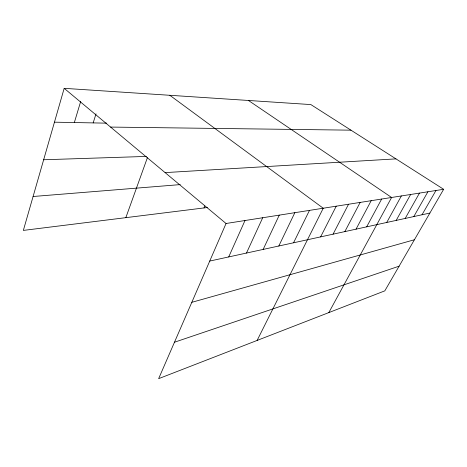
<?xml version="1.0" encoding="UTF-8"?>
<svg xmlns="http://www.w3.org/2000/svg" width="467" height="467" viewBox="0 0 467 467"><rect width="100%" height="100%" fill="white"/><g stroke="black" fill="none" stroke-linecap="round" stroke-linejoin="round"><path stroke-width="0.7" d="M443.65 189.298L226.051 223.5L158.64 378.667L384.808 290.859L443.65 189.298L310.853 104.579L64.183 88.333L23.35 230.406L207.406 207.511M74.341 122.552L80.733 101.304M93.172 122.903L96.009 113.86M125.839 217.657L147.391 157.718M203.997 207.938L204.803 205.994M228.713 256.932L245 220.523M246.477 253.056L262.699 217.745M263.143 249.419L279.278 215.135M278.811 246.004L294.835 212.689M293.562 242.787L309.463 210.389M257.124 340.431L323.24 208.229L169.83 95.291M320.619 236.886L336.24 206.18M333.064 234.171L348.528 204.254M344.85 231.603L360.162 202.421M356.047 229.163L371.189 200.693M366.677 226.839L381.656 199.047M328.826 312.592L391.609 197.483L248.444 100.463M386.723 222.467L401.357 195.947M396.179 220.406L410.633 194.488M405.193 218.439L419.477 193.099M413.797 216.565L427.906 191.774M422.022 214.773L435.956 190.513M174.465 342.235L399.11 266.178M191.803 302.324L414.427 239.74M209.73 261.071L429.885 213.057M33.093 196.502L180.268 184.599M165.108 172.609L395.958 158.873M43.659 159.755L146.416 156.422M110.574 127.071L350.968 130.17M54.452 122.179L106.739 123.154M64.183 88.333L226.051 223.5"/></g></svg>
